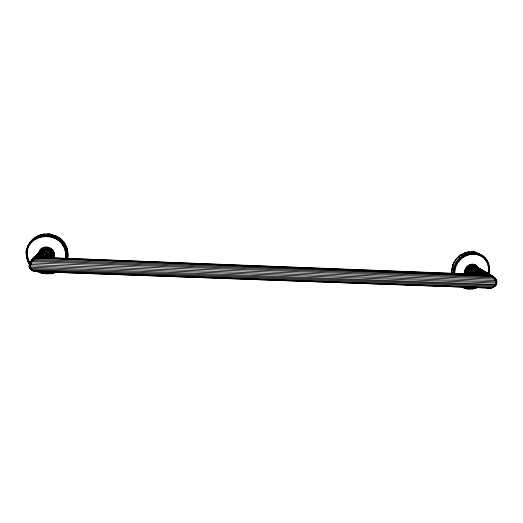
<?xml version="1.0" encoding="UTF-8"?>
<svg xmlns="http://www.w3.org/2000/svg" width="523" height="523" viewBox="0 0 523 523"><rect width="100%" height="100%" fill="white"/><g stroke="black" fill="none" stroke-linecap="round" stroke-linejoin="round"><path stroke-width="0.78" d="M32.021 269.829L31.877 270.299L32.929 270.476L492.81 287.219L495.654 285.486L496.752 282.923L496.752 281.622L496.824 283.087L30.288 265.887C28.556 266.266 28.85 263.363 30.452 264.494L496.065 281.877C498.184 281.792 495.346 278.053 494.327 277.536M42.893 272.411L46.632 272.895L50.358 272.679C50.031 274.961 56.177 273.169 54.111 272.15C49.247 273.797 43.886 273.549 39.147 271.607C38.682 272.352 43.566 274.908 42.893 272.411L40.735 271.718M65.375 251.883C66.349 251.798 67.356 251.413 67.702 250.399C64.159 240.593 68.69 252.439 68.082 254.276L67.192 255.316L65.735 255.459C64.172 225.374 15.768 233.951 29.896 262.951L29.288 265.723M454.899 273.954C453.905 262.343 465.764 251.759 477.192 254.675C478.205 250.452 468.268 253.668 466.549 253.818C458.429 256.767 452.637 265.174 453.232 273.856L451.709 272.849L451.767 269.149L452.212 269.07M453.428 273.941C452.558 262.781 462.574 252.348 473.773 252.851C476.571 252.955 486.991 255.897 485.174 259.709C488.279 263.657 489.391 269.064 488.031 273.902M453.729 273.993C452.428 260.447 468.007 248.569 480.513 254.76L480.219 255.78L482.912 257.479L485.174 259.709M454.095 274.013C452.107 249.909 491.339 245.117 489.097 271.901L488.482 271.927M454.5 274C452.709 248.268 494.745 246.849 488.214 274.614M466.137 273.581L464.947 273.751C462.737 266.933 472.622 260.644 477.388 266.436C476.479 268.574 474.086 263.677 471.635 265.344C467.608 265.305 462.914 273.3 468.307 274.425M46.495 236.318C45.645 233.304 51.555 232.885 51.692 235.108M53.666 257.793C57.916 248.353 41.056 242.783 38.983 252.995L38.643 252.903C39.349 249.314 42.945 246.83 46.534 247.026L42.422 257.806L42.794 258.074L39.369 257.283L47.678 248.523L48.109 247.242C52.718 248.157 56.013 253.492 54 257.924L52.738 257.702L53.124 253.917L51.228 250.471L47.678 248.523L44.978 248.418C39.493 253.224 32.485 257.525 29.327 264.239M467.523 274.392L466.307 273.634C464.836 268.73 470.537 263.638 475.198 265.952L492.091 275.811L494.843 277.968L32.851 260.552C27.32 260.735 44.867 249.857 43.442 247.49M489.097 271.901C489.626 262.461 489.639 272.503 488.606 274.627M472.687 264.148L472.949 265.39L481.003 271.882L483.625 274.634L487.175 274.614L471.759 265.462L471.295 264.226M473.949 254.204C474.577 252.91 471.883 250.772 471.426 252.432M55.471 236.03L51.646 234.448L50.692 235.428L50.267 236.834M64.29 248.405L66.558 246.719M27.274 253.956C25.13 254.694 25.555 248.268 27.614 250.393M486.913 262.383C489.09 259.617 482.245 255.839 480.343 254.394C476.571 252.498 465.738 248.098 480.513 254.76M65.434 258.29L65.735 255.459M65.865 258.355C68.873 224.831 13.644 231.839 29.909 263.782M66.271 258.382C70.193 238.828 40.912 226.871 29.811 243.352L30.445 243.868M66.624 258.382C70.187 240.286 45.128 227.557 32.145 240.266L32.838 241.168M66.872 258.336C68.82 247.909 60.773 237.625 50.692 235.428C48.436 234.507 33.577 234.801 35.754 238.991M67.009 258.264C71.22 237.795 39.728 225.609 29.811 243.352M67.709 256.329L67.572 250.354M67.689 254.034C68.454 253.89 68.323 259.075 67.304 257.689M471.981 251.818C470.144 252.354 465.424 251.275 464.725 253.478M39.944 252.164L40.598 250.948L39.833 250.184M496.51 284.237C494.954 287.356 491.221 288.16 488.044 288.042L37.395 271.705L33.067 270.868L35.78 271.561L489.744 288.023C492.588 289.827 499.308 281.139 494.771 286.199L494.3 285.911M29.811 262.847C34.387 257.231 40.382 252.655 46.325 248.347L37.715 257.375L488.037 274.921C490.136 273.98 498.249 279.452 495.719 280.557L29.811 262.847L33.315 259.114M30.151 267.828L29.876 268.129C31.282 270.718 34.531 271.816 37.388 271.437M29.876 268.129L30.792 269.404L31.825 269.574L494.771 286.199M40.598 250.948L38.722 253.256M474.871 287.46L469.628 288.173C468.477 290.938 463.032 287.356 461.299 286.735M469.157 289.108C470.393 288.533 475.512 289.605 476.237 287.46C472.014 288.931 467.281 288.866 463.195 286.983L462.345 287.454M488.815 264.926C485.024 257.126 490.528 264.841 488.07 265.383M454.977 270.62L453.519 270.378L451.787 269.299C454.422 257.172 450.761 273.078 452.088 273.869M488.462 274.64L489.247 271.849M28.687 246.98L27.654 246.268L28.68 245.248M40.833 249.053L41.435 250.086L35.407 256.793M26.15 253.714C26.261 257.303 27.503 261.493 29.726 264.69M474.041 264.337L474.113 265.56L493.607 276.896L34.185 259.493C30.354 258.996 41.324 255.825 42.422 257.806M29.53 242.94C31.707 241.129 33.897 236.991 36.747 237.011M62.525 245.169L64.689 243.28L59.073 237.671L55.497 235.729L53.889 238.037M496.752 282.923L496.477 284.316L495.726 284.407L30.471 267.24C28.615 267.841 29.223 263.572 29.471 267.07M32.145 240.266L33.099 239.057L33.734 239.259M488.6 268.606L489.41 268.234M47.678 248.523L43.827 258.349L52.241 249.51M26.51 249.902L27.68 246.156M39.264 253.099C41.252 243.313 57.412 248.647 53.339 257.702M45.351 257.741L49.626 247.739M52.849 257.649C54.366 254.296 52.378 250.197 49.064 248.837C42.298 245.96 38.218 254.23 33.995 257.917L41.461 249.974M53.058 257.649C56.837 249.582 42.808 243.888 39.957 252.073M458.71 257.022C458.749 254.152 463.404 253.884 464.221 256.708M35.198 237.73C37.846 235.128 41.827 234.52 45.409 234.134M36.27 257.447L38.172 254.446L43.723 248.621M42.533 257.996L40.971 257.362L43.755 251.02L39.486 254.106L36.074 257.643L34.453 258.369L491.332 276.079C494.313 275.85 484.677 273.418 483.88 274.784M496.477 280.465L495.922 280.008M490.129 287.493L492.195 287.558L488.717 288.003M470.622 254.4C469.974 250.177 464.378 252.89 472.877 252.315M469.628 288.173L466.418 287.728L465.732 288.637L461.188 286.741M51.019 248.503L46.71 257.296L45.789 258.277M455.71 267.312L452.487 265.704L455.951 259.271L458.514 256.603L461.404 258.735M452.565 265.776L455.67 259.996M452.944 265.71C453.559 260.075 454.108 263.069 457.063 264.141M39.552 257.015L40.859 254.028M476.224 287.911L472.531 288.853L472.923 287.964M51.228 250.471L47.73 257.787M475.309 264.795L475.198 265.952L480.003 269.025M452.127 272.444L451.63 272.751L451.872 274.117M53.248 250.713L52.084 251.504L48.809 257.917M37.911 257.094L39.486 254.106L44.978 248.418L44.958 247.111M53.993 252.066L52.725 252.668L49.835 257.957M27.654 246.268L29.563 242.822M30.556 241.933C25.869 248.248 25.084 257.309 29.621 263.919M54.457 256.512L53.248 256.427L50.738 257.996L53.124 253.917L54.451 253.524M29.929 262.938L33.099 259.323L37.852 257.473M461.567 254.963L461.508 254.453M454.003 262.402L456.043 259.316L458.985 261.245M476.433 265.507L476.074 266.449M482.912 257.479C484.318 256.303 481.86 254.786 480.8 255.512M57.223 239.874C59.217 235.173 62.825 241.064 64.675 243.326M34.681 258.048L42.481 249.308L42.049 248.144M33.224 258.892L43.677 248.739M33.23 239.031C29.125 242.855 26.189 248.072 26.268 253.799C26.993 254.688 25.555 258.329 27.68 257.545M36.362 271.097L36.283 271.522L37.395 271.705M51.614 258.172L53.124 256.486M50.738 257.996L53.254 255.204L54.608 255.021M49.188 258.238L53.124 253.917M47.835 257.983L52.725 252.668M52.084 251.504L46.71 257.296L44.769 255.335L42.566 257.656M44.769 255.335L50.175 249.608M48.979 248.955L41.121 257.205M32.956 258.99L30.602 261.513L495.811 279.177L494.771 277.798M456.043 259.316L458.619 256.643M31.936 259.938L32.969 258.905M45.501 234.376L43.945 234.454C43.246 233.369 42.088 235.788 42.723 236.514M60.138 242.286L61.923 240.423M477.662 267.907L478.12 267.547L477.388 266.436M43.71 234.101L39.761 235.069L38.767 236.056L39.094 237.416M30.883 261.14L33.217 259.048M32.08 240.057L36.512 236.814L40.016 235.167M483.625 274.634L479.872 272.431L477.963 274.117L466.431 267.09M458.494 256.662L464.94 252.923L466.712 253.956L467.34 255.244M458.566 256.806L461.482 254.708M39.042 272.137L36.852 271.019M56.013 272.071L50.783 273.692M461.456 254.531L464.94 252.923M462.123 254.407L467.412 252.498M477.525 287.304L476.002 287.951L477.453 287.369M478.251 253.563L478.65 253.498M493.451 287.186L492.097 287.454M492.163 287.643L486.906 287.885M39.369 257.283L487.175 274.614M28.811 261.016L27.791 261.252L29.425 263.997M476.263 287.735C471.955 289.232 467.131 289.167 462.96 287.251M464.731 252.995L468.438 252.027M50.679 273.601L54.464 272.646M50.358 272.679L52.503 272.143M54.294 272.444C49.339 274.124 43.867 273.875 39.042 271.895M41.696 235.017L43.945 234.454M37.734 257.277L36.054 257.741L490.567 275.294L472.949 265.39L490.156 274.915M38.97 257.649C31.164 257.388 26.3 270.077 35.78 271.561M489.744 288.023C500.014 287.84 496.811 275.444 488.423 274.921M464.712 272.398L465.941 272.411L471.02 274.255L466.405 270.09L465.058 269.62M37.27 271.228L34.57 271.169M37.257 271.339L33.067 270.868M36.558 271.607L37.663 271.529M472.792 288.807L465.568 288.598M39.774 257.46C33.295 256.545 25.509 265.566 32.132 270.378M40.611 257.551C32.236 255.538 24.771 269.502 35.329 271.529M46.632 272.895L46.737 273.823L50.875 273.66M468.177 252.106L474.394 252.302M43.618 234.108L47.783 234.016M487.005 274.673L484.684 274.752L485.547 274.575L470.582 265.769L469.922 264.579M190.385 263.801L192.019 263.867M231.159 265.37L232.787 265.436M271.934 266.933L273.562 266.998M312.702 268.502L314.336 268.567M326.568 269.031L328.196 269.097M353.476 270.064L355.11 270.13M367.342 270.6L368.97 270.666M380.391 271.104L382.019 271.162M394.25 271.633L395.885 271.699M407.299 272.137L409.744 272.228M421.159 272.666L422.793 272.731M435.025 273.202L436.653 273.261M448.074 273.699L450.519 273.797M461.933 274.235L464.378 274.327M475.799 274.765L477.427 274.83M464.751 271.006L466.143 271.28L471.02 274.255M41.082 257.558L43.605 258.166M39.506 257.375L42.18 257.728M475.263 252.302L477.1 253.21M486.338 274.706L488.815 274.647M42.788 273.313L46.737 273.823M46.534 247.026L48.109 247.242M48.619 234.363L50.175 234.572M487.286 287.885L488.423 288.042M47.632 233.899L54.778 235.566M471.824 251.805L475.427 252.321M488.711 274.889C492.614 275.667 496.994 278.733 496.667 283.146M488.037 274.921C494.928 274.954 499.877 285.865 491.352 287.742L34.27 271.143L31.753 270.201M41.729 257.695L43.161 258.133M42.827 273.411L38.983 272.084M464.156 286.924L466.418 287.728M465.915 288.559L461.587 286.722M477.192 254.675L480.219 255.78M26.699 257.597L27.896 261.271M39.094 251.478L39.866 251.949M465.627 268.292L476.577 274.778M493.64 276.811L487.462 273.516L488.835 274.32M474.113 265.56L493.13 276.477M55.536 235.814C61.642 238.462 66.146 244.025 67.702 250.471M56.157 236.409L58.223 237.553M491.718 275.595L476.165 266.56M490.208 275.124L492.267 276.334M477.597 267.717L481.925 270.26M484.004 271.483L486.076 272.699M495.268 278.733L496.824 281.786M468.621 265.194L469.464 266.292L479.872 272.431L481.761 274.627M481.559 274.778L467.444 266.037M475.198 265.952L486.194 272.705M479.199 274.85L469.464 266.292M466.405 270.09L473.341 274.294M466.104 272.476L469.151 274.353M478.473 253.478L483.363 256.564L485.756 258.924L487.593 261.748M477.597 267.789L478.839 268.645M488.502 274.464L484.573 271.659L477.878 268.266L485.167 274.32M483.402 271.489L486.815 274.268M30.687 269.214L31.772 270.103M471.759 265.462L479.872 272.431M473.021 274.562L466.895 268.953M474.544 274.379L467.588 267.92M470.582 265.769L480.173 274.843M476.662 274.647L468.451 267.018M495.739 285.257L30.994 268.482C29.19 269.116 27.157 262.794 30.792 269.404M476.989 266.887C472.622 261.578 463.568 267.338 465.594 273.588M476.904 267.09C472.681 261.964 463.94 267.528 465.895 273.562M481.814 255.754L482.775 256.701M451.787 269.299L451.709 272.849M477.859 267.724C474.178 260.65 462.888 266.508 465.267 273.653M64.689 243.28L66.552 246.778M64.747 244.071L65.839 246.078M478.12 267.547L478.61 268.809M451.682 272.646L451.924 274M489.378 268.338L488.75 264.684L489.201 267.443"/></g></svg>
